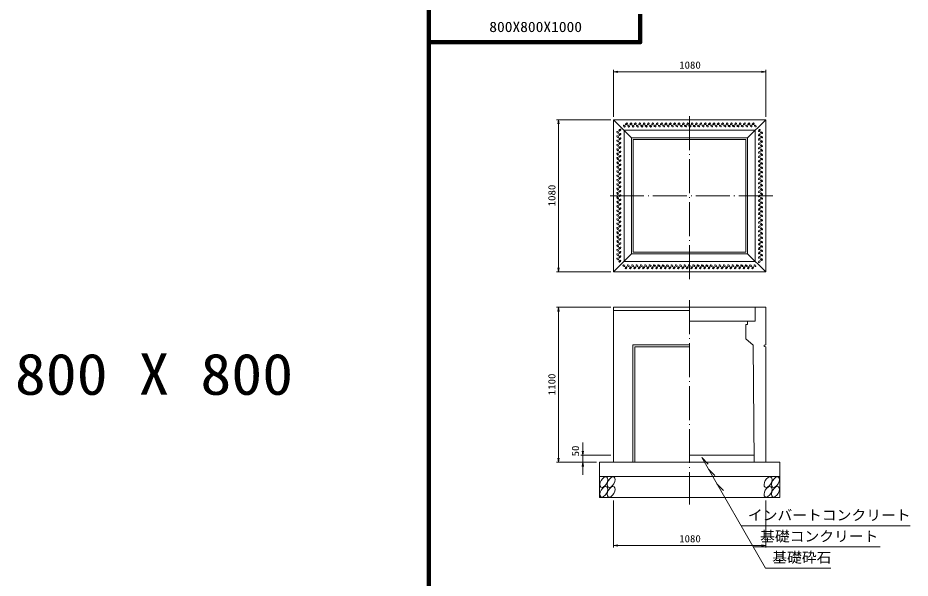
# Model space of a CAD drawing. Units: millimetres, scale not verified. Extents: x -8410 to 41710, y -74801 to 5940.
# Drawn here: x 5492 to 11825, y -62442 to -58467 of the extents above; entities that cross this region are included whole.
import ezdxf
from ezdxf.enums import TextEntityAlignment as Align

# ---------------------------------------------------------------- set-up
doc = ezdxf.new("R2010")
doc.units = ezdxf.units.MM
doc.header["$LTSCALE"] = 20
doc.linetypes.add('LONG_DASHED_DOTTED', pattern=[15.25, 12, -1.5, 0.25, -1.5])
for name, color, linetype, lineweight in [('0-0_グループ[0](0)-D-BMK(0)', 2, 'LONG_DASHED_DOTTED', 13), ('0-1_グループ[0](0)-D-STR(1)', 1, 'Continuous', 13), ('0-2_グループ[0](0)-D-STR-DIM(2)', 7, 'Continuous', 13), ('0-3_グループ[0](0)-D-STR-HTXT(3)', 7, 'Continuous', 13), ('0-5_グループ[0](0)-D-TTL(5)', 2, 'Continuous', 140)]:
    doc.layers.add(name, color=color, linetype=linetype, lineweight=lineweight)
doc.layers.add('0-4_グループ[0](0)-D-STR-TXT(4)', color=7, linetype='Continuous')
doc.layers.add('0-6_グループ[0](0)-D-TTL-TXT(6)', color=7, linetype='Continuous')
doc.styles.add('ＭＳ ゴシック', font='')
doc.styles.get('ＭＳ ゴシック').set_extended_font_data('MS Gothic')

msp = doc.modelspace()

# ---------------------------------------------------------------- linework, layer by layer
at = {"layer": '0-0_グループ[0](0)-D-BMK(0)'}
for p, q in [((10260, -60320), (10260, -59140)), ((10850, -59730), (9670, -59730)), ((10260, -60470), (10260, -61920))]:
    msp.add_line(p, q, dxfattribs=at)
at = {"layer": '0-1_グループ[0](0)-D-STR(1)'}
for p, q in [((9720, -59190), (10800, -59190)), ((9720, -60270), (9720, -59190)), ((9848, -59318), (9720, -59190)), ((10672, -59318), (10800, -59190)), ((10800, -59190), (10800, -60270)), ((9795, -59265), (10725, -59265)), ((9795, -60195), (9795, -59265)), ((10725, -59265), (10725, -60195)), ((9848, -59318), (10672, -59318)), ((9848, -60142), (9848, -59318)), ((9860, -59330), (10660, -59330)), ((9860, -60130), (9860, -59330)), ((10660, -59330), (10660, -60130)), ((10672, -59318), (10672, -60142)), ((9720, -60270), (9848, -60142)), ((10672, -60142), (9848, -60142)), ((10660, -60130), (9860, -60130)), ((10672, -60142), (10800, -60270)), ((10725, -60195), (9795, -60195)), ((10800, -60270), (9720, -60270)), ((10800, -60520), (9720, -60520)), ((9720, -60520), (9720, -61620)), ((10260, -60543.3), (9720, -60543.3)), ((10725, -60520), (10725, -60620)), ((10800, -60520), (10800, -60786.5)), ((10725, -60620), (10260, -60620)), ((10660, -60642), (10660, -60745)), ((9856.5, -60786.5), (9856.5, -61620)), ((9856.5, -60786.5), (10260, -60786.5)), ((9871.5, -60801.5), (9871.5, -61620)), ((9871.5, -60801.5), (10260, -60801.5)), ((10660, -60745), (10710, -60790)), ((10710, -60790), (10719, -61620)), ((10790, -60790), (10800, -60786.5)), ((10800, -60801.5), (10800, -61620)), ((10900, -61620), (9620, -61620)), ((9620, -61620), (9620, -61870)), ((10718.45, -61570), (10260, -61570)), ((10900, -61620), (10900, -61870)), ((10900, -61720), (9620, -61720)), ((10900, -61870), (9620, -61870))]:
    msp.add_line(p, q, dxfattribs=at)
for points in [[(10672, -60620), (10672, -60642), (10660, -60642)], [(10800, -60801.5), (10790, -60798), (10790, -60790)]]:
    msp.add_lwpolyline(points, dxfattribs=at)
for centre, major_axis, ratio in [((9811.89, -59219.64), (-6.01, -6.01), 0.529412), ((9842.93, -59219.61), (-6.01, -6.01), 0.529412), ((9873.93, -59219.61), (-6.01, -6.01), 0.529412), ((9904.93, -59219.61), (-6.01, -6.01), 0.529412), ((9935.96, -59219.57), (-6.01, -6.01), 0.529412), ((9966.96, -59219.57), (-6.01, -6.01), 0.529412), ((9997.96, -59219.57), (-6.01, -6.01), 0.529412), ((10029, -59219.53), (-6.01, -6.01), 0.529412), ((10060, -59219.53), (-6.01, -6.01), 0.529412), ((10091, -59219.53), (-6.01, -6.01), 0.529412), ((10122, -59219.53), (-6.01, -6.01), 0.529412), ((10153, -59219.53), (-6.01, -6.01), 0.529412), ((10184, -59219.53), (-6.01, -6.01), 0.529412), ((10215, -59219.53), (-6.01, -6.01), 0.529412), ((10246, -59219.53), (-6.01, -6.01), 0.529412), ((10277, -59219.53), (-6.01, -6.01), 0.529412), ((10308, -59219.53), (-6.01, -6.01), 0.529412), ((10339, -59219.53), (-6.01, -6.01), 0.529412), ((10370, -59219.53), (-6.01, -6.01), 0.529412), ((10401, -59219.53), (-6.01, -6.01), 0.529412), ((10432, -59219.53), (-6.01, -6.01), 0.529412), ((10463, -59219.53), (-6.01, -6.01), 0.529412), ((10494, -59219.53), (-6.01, -6.01), 0.529412), ((10525, -59219.53), (-6.01, -6.01), 0.529412), ((10556, -59219.53), (-6.01, -6.01), 0.529412), ((10587, -59219.53), (-6.01, -6.01), 0.529412), ((10618, -59219.53), (-6.01, -6.01), 0.529412), ((10649, -59219.53), (-6.01, -6.01), 0.529412), ((10680, -59219.53), (-6.01, -6.01), 0.529412), ((10711, -59219.53), (-6.01, -6.01), 0.529412), ((9749.53, -59279), (6.01, -6.01), 0.529412), ((9765.03, -59263.5), (6.01, 6.01), 0.529412), ((9796.39, -59235.14), (6.01, -6.01), 0.529412), ((9827.43, -59235.11), (6.01, -6.01), 0.529412), ((9858.43, -59235.11), (6.01, -6.01), 0.529412), ((9889.43, -59235.11), (6.01, -6.01), 0.529412), ((9920.46, -59235.07), (6.01, -6.01), 0.529412), ((9951.46, -59235.07), (6.01, -6.01), 0.529412), ((9982.46, -59235.07), (6.01, -6.01), 0.529412), ((10013.5, -59235.03), (6.01, -6.01), 0.529412), ((10044.5, -59235.03), (6.01, -6.01), 0.529412), ((10075.5, -59235.03), (6.01, -6.01), 0.529412), ((10106.5, -59235.03), (6.01, -6.01), 0.529412), ((10137.5, -59235.03), (6.01, -6.01), 0.529412), ((10168.5, -59235.03), (6.01, -6.01), 0.529412), ((10199.5, -59235.03), (6.01, -6.01), 0.529412), ((10230.5, -59235.03), (6.01, -6.01), 0.529412), ((10261.5, -59235.03), (6.01, -6.01), 0.529412), ((10292.5, -59235.03), (6.01, -6.01), 0.529412), ((10323.5, -59235.03), (6.01, -6.01), 0.529412), ((10354.5, -59235.03), (6.01, -6.01), 0.529412), ((10385.5, -59235.03), (6.01, -6.01), 0.529412), ((10416.5, -59235.03), (6.01, -6.01), 0.529412), ((10447.5, -59235.03), (6.01, -6.01), 0.529412), ((10478.5, -59235.03), (6.01, -6.01), 0.529412), ((10509.5, -59235.03), (6.01, -6.01), 0.529412), ((10540.5, -59235.03), (6.01, -6.01), 0.529412), ((10571.5, -59235.03), (6.01, -6.01), 0.529412), ((10602.5, -59235.03), (6.01, -6.01), 0.529412), ((10633.5, -59235.03), (6.01, -6.01), 0.529412), ((10664.5, -59235.03), (6.01, -6.01), 0.529412), ((10695.5, -59235.03), (6.01, -6.01), 0.529412), ((10726.5, -59235.03), (6.01, -6.01), 0.529412), ((10754.86, -59266.39), (-6.01, -6.01), 0.529412), ((10770.36, -59281.89), (-6.01, 6.01), 0.529412), ((9749.53, -59310), (6.01, -6.01), 0.529412), ((9749.53, -59341), (6.01, -6.01), 0.529412), ((9765.03, -59294.5), (6.01, 6.01), 0.529412), ((9765.03, -59325.5), (6.01, 6.01), 0.529412), ((9765.03, -59356.5), (6.01, 6.01), 0.529412), ((10754.89, -59297.43), (-6.01, -6.01), 0.529412), ((10754.89, -59328.43), (-6.01, -6.01), 0.529412), ((10770.39, -59312.93), (-6.01, 6.01), 0.529412), ((10770.39, -59343.93), (-6.01, 6.01), 0.529412), ((9749.53, -59372), (6.01, -6.01), 0.529412), ((9749.53, -59403), (6.01, -6.01), 0.529412), ((9765.03, -59387.5), (6.01, 6.01), 0.529412), ((9765.03, -59418.5), (6.01, 6.01), 0.529412), ((10754.89, -59359.43), (-6.01, -6.01), 0.529412), ((10754.93, -59390.46), (-6.01, -6.01), 0.529412), ((10770.39, -59374.93), (-6.01, 6.01), 0.529412), ((10770.43, -59405.96), (-6.01, 6.01), 0.529412), ((9749.53, -59434), (6.01, -6.01), 0.529412), ((9749.53, -59465), (6.01, -6.01), 0.529412), ((9765.03, -59449.5), (6.01, 6.01), 0.529412), ((9765.03, -59480.5), (6.01, 6.01), 0.529412), ((10754.93, -59421.46), (-6.01, -6.01), 0.529412), ((10754.93, -59452.46), (-6.01, -6.01), 0.529412), ((10770.43, -59436.96), (-6.01, 6.01), 0.529412), ((10770.43, -59467.96), (-6.01, 6.01), 0.529412), ((9749.53, -59496), (6.01, -6.01), 0.529412), ((9749.53, -59527), (6.01, -6.01), 0.529412), ((9765.03, -59511.5), (6.01, 6.01), 0.529412), ((9765.03, -59542.5), (6.01, 6.01), 0.529412), ((10754.97, -59483.5), (-6.01, -6.01), 0.529412), ((10754.97, -59514.5), (-6.01, -6.01), 0.529412), ((10754.97, -59545.5), (-6.01, -6.01), 0.529412), ((10770.47, -59499), (-6.01, 6.01), 0.529412), ((10770.47, -59530), (-6.01, 6.01), 0.529412), ((9749.53, -59558), (6.01, -6.01), 0.529412), ((9749.53, -59589), (6.01, -6.01), 0.529412), ((9765.03, -59573.5), (6.01, 6.01), 0.529412), ((9765.03, -59604.5), (6.01, 6.01), 0.529412), ((10754.97, -59576.5), (-6.01, -6.01), 0.529412), ((10754.97, -59607.5), (-6.01, -6.01), 0.529412), ((10770.47, -59561), (-6.01, 6.01), 0.529412), ((10770.47, -59592), (-6.01, 6.01), 0.529412), ((9749.53, -59620), (6.01, -6.01), 0.529412), ((9749.53, -59651), (6.01, -6.01), 0.529412), ((9765.03, -59635.5), (6.01, 6.01), 0.529412), ((9765.03, -59666.5), (6.01, 6.01), 0.529412), ((10754.97, -59638.5), (-6.01, -6.01), 0.529412), ((10754.97, -59669.5), (-6.01, -6.01), 0.529412), ((10770.47, -59623), (-6.01, 6.01), 0.529412), ((10770.47, -59654), (-6.01, 6.01), 0.529412), ((9749.53, -59682), (6.01, -6.01), 0.529412), ((9749.53, -59713), (6.01, -6.01), 0.529412), ((9765.03, -59697.5), (6.01, 6.01), 0.529412), ((9765.03, -59728.5), (6.01, 6.01), 0.529412), ((10754.97, -59700.5), (-6.01, -6.01), 0.529412), ((10754.97, -59731.5), (-6.01, -6.01), 0.529412), ((10770.47, -59685), (-6.01, 6.01), 0.529412), ((10770.47, -59716), (-6.01, 6.01), 0.529412), ((9749.53, -59744), (6.01, -6.01), 0.529412), ((9749.53, -59775), (6.01, -6.01), 0.529412), ((9765.03, -59759.5), (6.01, 6.01), 0.529412), ((9765.03, -59790.5), (6.01, 6.01), 0.529412), ((10754.97, -59762.5), (-6.01, -6.01), 0.529412), ((10754.97, -59793.5), (-6.01, -6.01), 0.529412), ((10770.47, -59747), (-6.01, 6.01), 0.529412), ((10770.47, -59778), (-6.01, 6.01), 0.529412), ((9749.53, -59806), (6.01, -6.01), 0.529412), ((9749.53, -59837), (6.01, -6.01), 0.529412), ((9765.03, -59821.5), (6.01, 6.01), 0.529412), ((9765.03, -59852.5), (6.01, 6.01), 0.529412), ((10754.97, -59824.5), (-6.01, -6.01), 0.529412), ((10754.97, -59855.5), (-6.01, -6.01), 0.529412), ((10770.47, -59809), (-6.01, 6.01), 0.529412), ((10770.47, -59840), (-6.01, 6.01), 0.529412), ((9749.53, -59868), (6.01, -6.01), 0.529412), ((9749.53, -59899), (6.01, -6.01), 0.529412), ((9765.03, -59883.5), (6.01, 6.01), 0.529412), ((9765.03, -59914.5), (6.01, 6.01), 0.529412), ((10754.97, -59886.5), (-6.01, -6.01), 0.529412), ((10754.97, -59917.5), (-6.01, -6.01), 0.529412), ((10770.47, -59871), (-6.01, 6.01), 0.529412), ((10770.47, -59902), (-6.01, 6.01), 0.529412), ((9749.53, -59930), (6.01, -6.01), 0.529412), ((9749.53, -59961), (6.01, -6.01), 0.529412), ((9765.03, -59945.5), (6.01, 6.01), 0.529412), ((9765.03, -59976.5), (6.01, 6.01), 0.529412), ((10754.97, -59948.5), (-6.01, -6.01), 0.529412), ((10754.97, -59979.5), (-6.01, -6.01), 0.529412), ((10770.47, -59933), (-6.01, 6.01), 0.529412), ((10770.47, -59964), (-6.01, 6.01), 0.529412), ((9749.57, -59992.04), (6.01, -6.01), 0.529412), ((9749.57, -60023.04), (6.01, -6.01), 0.529412), ((9765.07, -60007.54), (6.01, 6.01), 0.529412), ((9765.07, -60038.54), (6.01, 6.01), 0.529412), ((10754.97, -60010.5), (-6.01, -6.01), 0.529412), ((10754.97, -60041.5), (-6.01, -6.01), 0.529412), ((10770.47, -59995), (-6.01, 6.01), 0.529412), ((10770.47, -60026), (-6.01, 6.01), 0.529412), ((9749.57, -60054.04), (6.01, -6.01), 0.529412), ((9749.61, -60085.07), (6.01, -6.01), 0.529412), ((9749.61, -60116.07), (6.01, -6.01), 0.529412), ((9765.07, -60069.54), (6.01, 6.01), 0.529412), ((9765.11, -60100.57), (6.01, 6.01), 0.529412), ((10754.97, -60072.5), (-6.01, -6.01), 0.529412), ((10754.97, -60103.5), (-6.01, -6.01), 0.529412), ((10770.47, -60057), (-6.01, 6.01), 0.529412), ((10770.47, -60088), (-6.01, 6.01), 0.529412), ((9749.61, -60147.07), (6.01, -6.01), 0.529412), ((9749.64, -60178.11), (6.01, -6.01), 0.529412), ((9765.11, -60131.57), (6.01, 6.01), 0.529412), ((9765.11, -60162.57), (6.01, 6.01), 0.529412), ((10754.97, -60134.5), (-6.01, -6.01), 0.529412), ((10754.97, -60165.5), (-6.01, -6.01), 0.529412), ((10770.47, -60119), (-6.01, 6.01), 0.529412), ((10770.47, -60150), (-6.01, 6.01), 0.529412), ((9765.14, -60193.61), (6.01, 6.01), 0.529412), ((9793.5, -60224.97), (-6.01, 6.01), 0.529412), ((9809, -60240.47), (6.01, 6.01), 0.529412), ((9824.5, -60224.97), (-6.01, 6.01), 0.529412), ((9840, -60240.47), (6.01, 6.01), 0.529412), ((9855.5, -60224.97), (-6.01, 6.01), 0.529412), ((9871, -60240.47), (6.01, 6.01), 0.529412), ((9886.5, -60224.97), (-6.01, 6.01), 0.529412), ((9902, -60240.47), (6.01, 6.01), 0.529412), ((9917.5, -60224.97), (-6.01, 6.01), 0.529412), ((9933, -60240.47), (6.01, 6.01), 0.529412), ((9948.5, -60224.97), (-6.01, 6.01), 0.529412), ((9964, -60240.47), (6.01, 6.01), 0.529412), ((9979.5, -60224.97), (-6.01, 6.01), 0.529412), ((9995, -60240.47), (6.01, 6.01), 0.529412), ((10010.5, -60224.97), (-6.01, 6.01), 0.529412), ((10026, -60240.47), (6.01, 6.01), 0.529412), ((10041.5, -60224.97), (-6.01, 6.01), 0.529412), ((10057, -60240.47), (6.01, 6.01), 0.529412), ((10072.5, -60224.97), (-6.01, 6.01), 0.529412), ((10088, -60240.47), (6.01, 6.01), 0.529412), ((10103.5, -60224.97), (-6.01, 6.01), 0.529412), ((10119, -60240.47), (6.01, 6.01), 0.529412), ((10134.5, -60224.97), (-6.01, 6.01), 0.529412), ((10150, -60240.47), (6.01, 6.01), 0.529412), ((10165.5, -60224.97), (-6.01, 6.01), 0.529412), ((10181, -60240.47), (6.01, 6.01), 0.529412), ((10196.5, -60224.97), (-6.01, 6.01), 0.529412), ((10212, -60240.47), (6.01, 6.01), 0.529412), ((10227.5, -60224.97), (-6.01, 6.01), 0.529412), ((10243, -60240.47), (6.01, 6.01), 0.529412), ((10258.5, -60224.97), (-6.01, 6.01), 0.529412), ((10274, -60240.47), (6.01, 6.01), 0.529412), ((10289.5, -60224.97), (-6.01, 6.01), 0.529412), ((10305, -60240.47), (6.01, 6.01), 0.529412), ((10320.5, -60224.97), (-6.01, 6.01), 0.529412), ((10336, -60240.47), (6.01, 6.01), 0.529412), ((10351.5, -60224.97), (-6.01, 6.01), 0.529412), ((10367, -60240.47), (6.01, 6.01), 0.529412), ((10382.5, -60224.97), (-6.01, 6.01), 0.529412), ((10398, -60240.47), (6.01, 6.01), 0.529412), ((10413.5, -60224.97), (-6.01, 6.01), 0.529412), ((10429, -60240.47), (6.01, 6.01), 0.529412), ((10444.5, -60224.97), (-6.01, 6.01), 0.529412), ((10460, -60240.47), (6.01, 6.01), 0.529412), ((10475.5, -60224.97), (-6.01, 6.01), 0.529412), ((10491, -60240.47), (6.01, 6.01), 0.529412), ((10506.5, -60224.97), (-6.01, 6.01), 0.529412), ((10522.04, -60240.43), (6.01, 6.01), 0.529412), ((10537.54, -60224.93), (-6.01, 6.01), 0.529412), ((10553.04, -60240.43), (6.01, 6.01), 0.529412), ((10568.54, -60224.93), (-6.01, 6.01), 0.529412), ((10584.04, -60240.43), (6.01, 6.01), 0.529412), ((10599.54, -60224.93), (-6.01, 6.01), 0.529412), ((10615.07, -60240.39), (6.01, 6.01), 0.529412), ((10630.57, -60224.89), (-6.01, 6.01), 0.529412), ((10646.07, -60240.39), (6.01, 6.01), 0.529412), ((10661.57, -60224.89), (-6.01, 6.01), 0.529412), ((10677.07, -60240.39), (6.01, 6.01), 0.529412), ((10692.57, -60224.89), (-6.01, 6.01), 0.529412), ((10708.11, -60240.36), (6.01, 6.01), 0.529412), ((10723.61, -60224.86), (-6.01, 6.01), 0.529412), ((10754.97, -60196.5), (-6.01, -6.01), 0.529412), ((10770.47, -60181), (-6.01, 6.01), 0.529412), ((9650.65, -61760.5), (-20.62, -35.72), 0.545455), ((9703.15, -61760.5), (-20.62, -35.72), 0.545455), ((10816.65, -61760.5), (-20.62, -35.72), 0.545455), ((10869.15, -61760.5), (-20.62, -35.72), 0.545455), ((9650.65, -61829.5), (-20.62, -35.72), 0.545455), ((9703.15, -61829.5), (-20.62, -35.72), 0.545455), ((10816.65, -61829.5), (-20.62, -35.72), 0.545455), ((10869.15, -61829.5), (-20.62, -35.72), 0.545455)]:
    msp.add_ellipse(centre, major_axis=major_axis, ratio=ratio, dxfattribs=at)
at = {"layer": '0-2_グループ[0](0)-D-STR-DIM(2)'}
for p, q in [((9720, -59170), (9720, -58835)), ((10800, -59170), (10800, -58835)), ((9720, -58850), (10800, -58850)), ((9700, -59190), (9315, -59190)), ((9330, -60270), (9330, -59190)), ((9700, -60270), (9315, -60270)), ((9700, -60520), (9315, -60520)), ((9330, -61620), (9330, -60520)), ((9502.48, -61710), (9502.48, -61480)), ((9502.48, -61570), (9502.48, -61480)), ((9600, -61620), (9315, -61620)), ((9700, -61570), (9487.48, -61570)), ((9600, -61620), (9487.48, -61620)), ((9502.48, -61710), (9502.48, -61620)), ((9720, -61890), (9720, -62225)), ((10800, -61890), (10800, -62225)), ((9720, -62210), (10800, -62210))]:
    msp.add_line(p, q, dxfattribs=at)
for points in [[(9750, -58845), (9720, -58850), (9750, -58855)], [(10770, -58855), (10800, -58850), (10770, -58845)], [(9335, -59220), (9330, -59190), (9325, -59220)], [(9325, -60240), (9330, -60270), (9335, -60240)], [(9335, -60550), (9330, -60520), (9325, -60550)], [(9497.48, -61540), (9502.48, -61570), (9507.48, -61540)], [(9325, -61590), (9330, -61620), (9335, -61590)], [(9507.48, -61650), (9502.48, -61620), (9497.48, -61650)], [(9750, -62205), (9720, -62210), (9750, -62215)], [(10770, -62215), (10800, -62210), (10770, -62205)]]:
    msp.add_lwpolyline(points, dxfattribs=at)
at = {"layer": '0-3_グループ[0](0)-D-STR-HTXT(3)'}
for p, q in [((10345.9, -61586.82), (10798.07, -62370)), ((10345.9, -61586.82), (10391.65, -61632.58)), ((10393.11, -61668.59), (10438.86, -61714.35)), ((10453.78, -61773.68), (10499.53, -61819.43)), ((10624.86, -62070), (11825.46, -62070)), ((10711.47, -62220), (11612.93, -62220)), ((10798.07, -62370), (11262.26, -62370))]:
    msp.add_line(p, q, dxfattribs=at)
at = {"layer": '0-5_グループ[0](0)-D-TTL(5)'}
for p, q in [((8410, -74801.43), (8410, -47940)), ((8410, -58640), (9660, -58640))]:
    msp.add_line(p, q, dxfattribs=at)
msp.add_lwpolyline([(8410, -58640), (9910, -58640), (9910, -58440)], dxfattribs=at)

# ---------------------------------------------------------------- texts
at = {"layer": '0-2_グループ[0](0)-D-STR-DIM(2)', "style": 'ＭＳ ゴシック', "width": 1.1}
for p in [(10185.8, -58843), (10185.8, -62203)]:
    msp.add_text('1080', height=51.32, dxfattribs=at).set_placement(p, align=Align.BOTTOM_LEFT)
for s, p in [('1080', (9323, -59804.2)), ('1100', (9323, -61144.2)), ('50', (9490.47, -61578.3))]:
    msp.add_text(s, height=51.32, rotation=90, dxfattribs=at).set_placement(p, align=Align.BOTTOM_LEFT)
at = {"layer": '0-4_グループ[0](0)-D-STR-TXT(4)', "style": 'ＭＳ ゴシック', "width": 1.05}
for s, p in [('インバートコンクリート', (10673.57, -62053.68)), ('基礎コンクリート', (10760.17, -62203.68)), ('基礎砕石', (10846.77, -62353.68))]:
    msp.add_text(s, height=73.31, dxfattribs=at).set_placement(p, align=Align.BOTTOM_LEFT)
at = {"layer": '0-6_グループ[0](0)-D-TTL-TXT(6)', "style": 'ＭＳ ゴシック', "width": 1.1}
for s, height, p in [('800X800X1000', 73.31, (8838, -58590)), (' 800 X 800', 293.3, (5251, -61229.18))]:
    msp.add_text(s, height=height, dxfattribs=at).set_placement(p, align=Align.BOTTOM_LEFT)

doc.saveas('drawing.dxf')
